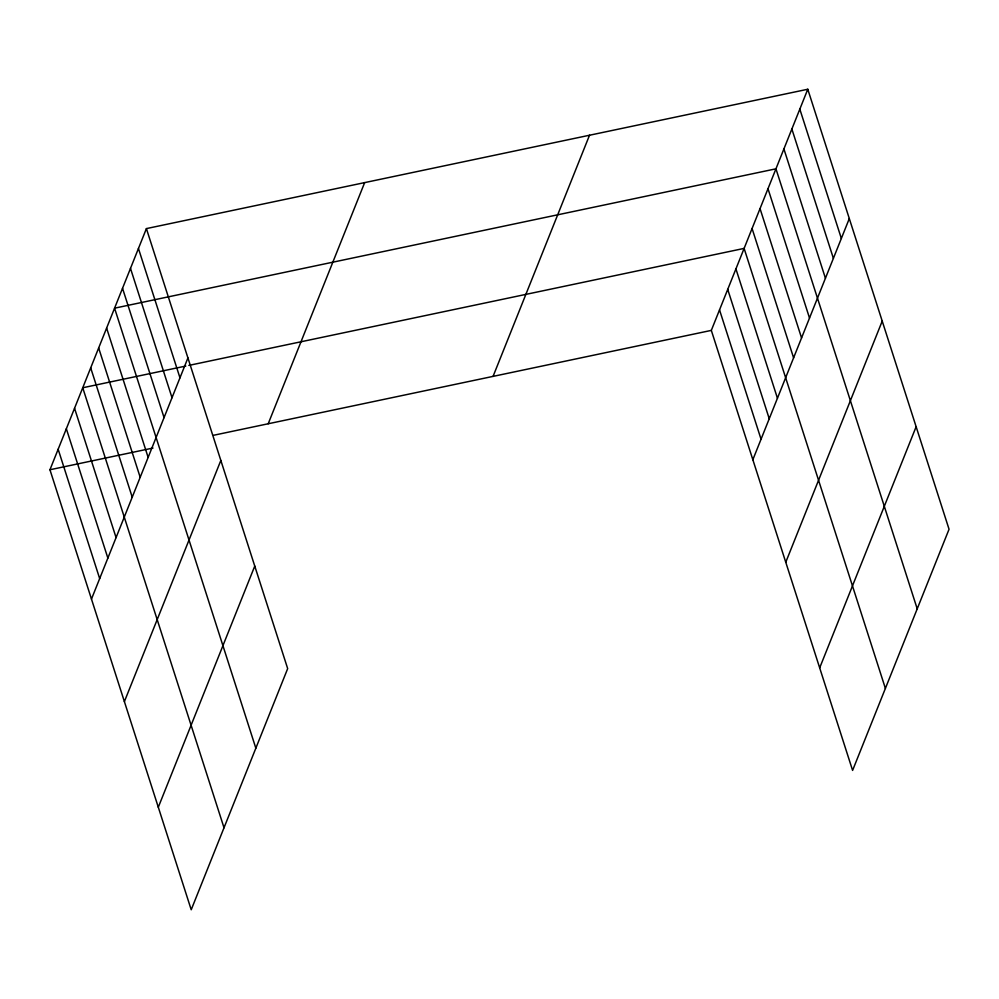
<?xml version="1.0" encoding="UTF-8"?>
<svg xmlns="http://www.w3.org/2000/svg" width="999" height="999" viewBox="0 0 999 999"><rect width="100%" height="100%" fill="white"/><g stroke="black" fill="none" stroke-linecap="round" stroke-linejoin="round"><path stroke-width="1.5" d="M146.403 228.596L287.675 668.606L191.221 909.752L49.95 469.755L146.403 228.596L807.779 89.248L949.05 529.245L852.597 770.404L711.325 330.394L807.779 89.248M91.471 599.088L187.924 357.929M124.388 701.61L220.841 460.452M268.207 423.763L364.66 182.617M158.304 807.229L254.757 566.083M493.069 376.386L589.522 135.227M752.846 459.727L849.3 218.569M785.763 562.25L882.217 321.091M819.679 667.881L916.133 426.723M185.814 366.046L82.742 387.762L224.013 827.759M188.836 365.409L744.118 248.401L885.389 688.411M49.95 469.755L153.009 448.039M213.636 435.264L711.325 330.394M799.824 109.141L841.345 238.461M791.87 129.033L833.391 258.354M783.903 148.926L825.436 278.259M917.219 608.828L775.948 168.819L114.573 308.179L255.844 748.176M767.994 188.724L809.515 318.044M760.039 208.616L801.56 337.937M752.072 228.509L793.606 357.842M735.926 268.906L777.447 398.226M727.722 289.398L769.242 418.731M719.53 309.902L761.051 439.223M138.449 248.501L179.97 377.822M130.494 268.394L172.015 397.714M122.527 288.286L164.061 417.607M106.618 328.072L148.139 457.405M98.664 347.977L140.185 477.297M90.697 367.869L132.23 497.19M74.55 408.266L116.071 537.587M66.346 428.758L107.867 558.091M58.154 449.263L99.675 578.583"/></g></svg>
